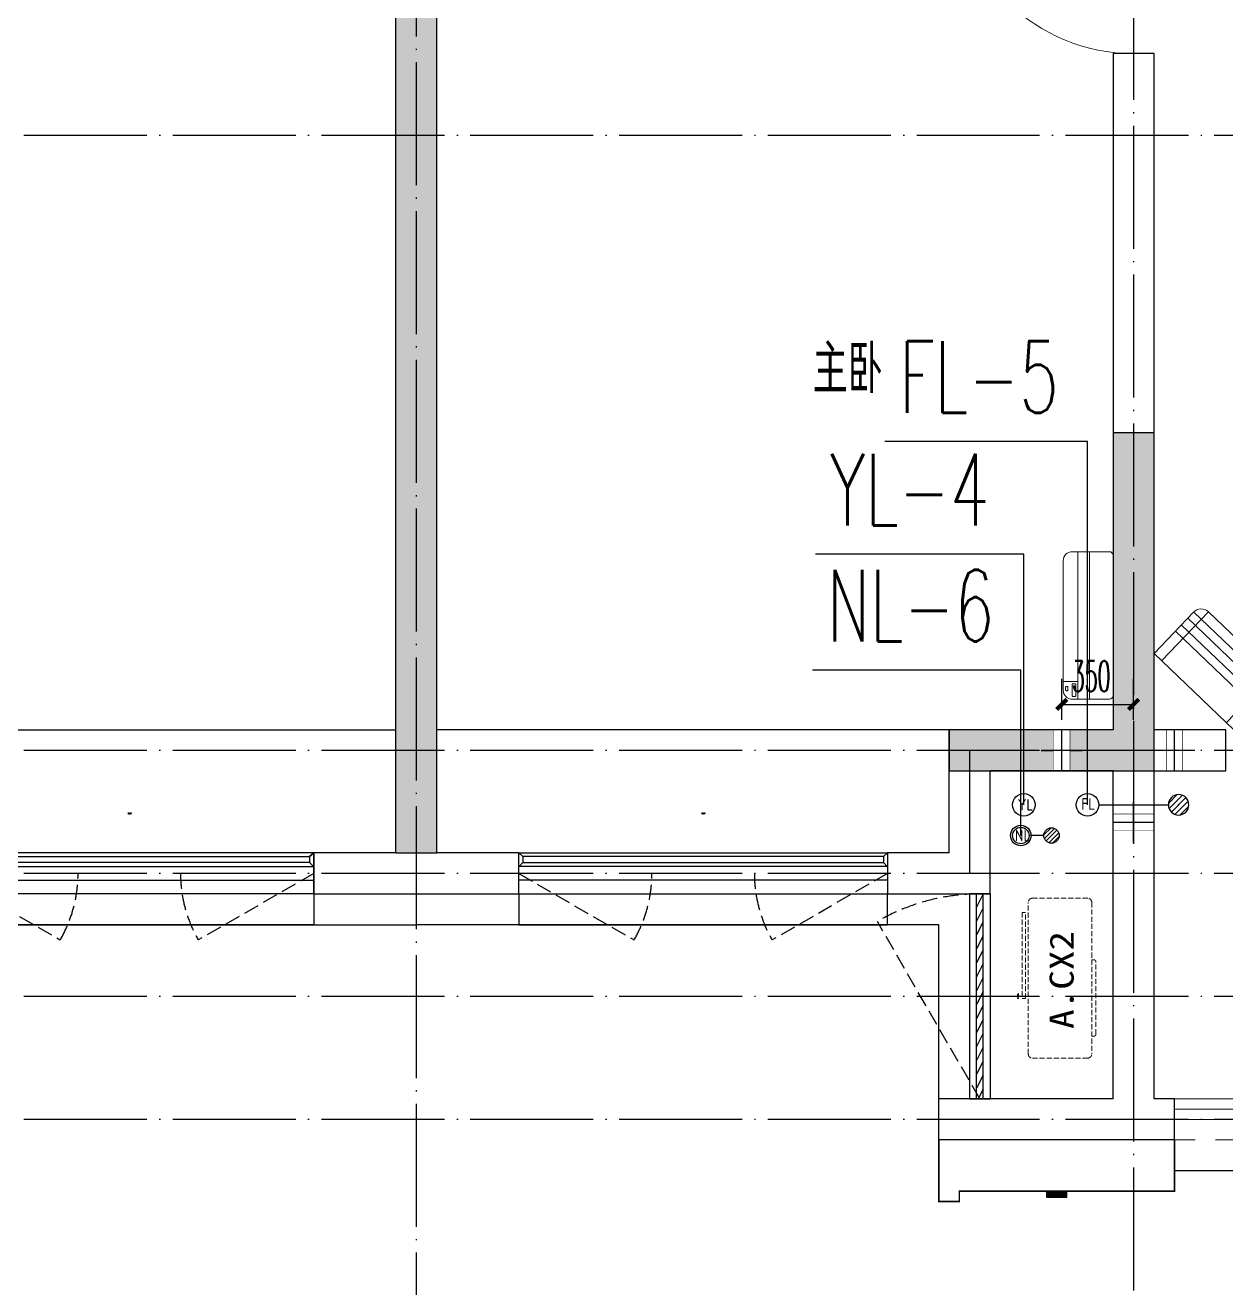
# Model space of a CAD drawing. Extents: x 27938 to 1507990, y 110129 to 923079.
# Drawn here: x 851009 to 856867, y 594627 to 600787 of the extents above; entities that cross this region are included whole.
import ezdxf

# ---------------------------------------------------------------- set-up
doc = ezdxf.new("R2010")
doc.units = 0
doc.header["$LTSCALE"] = 1000
doc.header["$MEASUREMENT"] = 0
doc.linetypes.add('DASH', pattern=[0.35, 0.25, -0.1])
doc.linetypes.add('DOTE', pattern=[2.42, 2, -0.2, 0.02, -0.2])
for name, color, linetype in [('3-栏杆1', 135, 'Continuous'), ('3.5方案汇报，与郭总、侯月琴确定户型_t8$0$2020.03.04 -1安徽标准化洋房户型(UA）_t8_t8$0$看线', 154, 'Continuous'), ('COLUMN', 9, 'Continuous'), ('DIM_凝结', 150, 'Continuous'), ('DIM_废水', 31, 'Continuous'), ('DIM_雨水', 4, 'Continuous'), ('DOTE', 1, 'Continuous'), ('EQUIP_地漏', 7, 'Continuous'), ('LVTRY', 6, 'Continuous'), ('PUB_HATCH', 8, 'Continuous'), ('PUB_TEXT', 4, 'Continuous'), ('VPIPE-凝结', 150, 'N'), ('VPIPE-废水', 31, 'Continuous'), ('VPIPE-雨水', 4, 'Y'), ('WALL', 9, 'Continuous'), ('WINDOW', 4, 'Continuous'), ('WINDOW_TEXT', 7, 'Continuous'), ('保温', 6, 'Continuous'), ('机电标识类', 1, 'Continuous'), ('看线', 251, 'Continuous'), ('立面', 73, 'Continuous'), ('铝合金', 144, 'Continuous')]:
    doc.layers.add(name, color=color, linetype=linetype)
for name, color, linetype, lineweight in [('平面-栏杆', 135, 'Continuous', 15), ('平面-看线', 45, 'Continuous', 15), ('平面-空调室内机', 176, 'Continuous', 9), ('平面-空调预留孔', 173, 'Continuous', 15), ('空调', 76, 'Continuous', 13)]:
    doc.layers.add(name, color=color, linetype=linetype, lineweight=lineweight)
doc.styles.add('_TCH_DIM_T3', font='SIMPLEX.shx', dxfattribs={"width": 0.494118, "bigfont": 'GBCBIG.shx'})
doc.styles.add('_TCH_WINDOW', font='SIMPLEX.shx', dxfattribs={"width": 0.7, "height": 3.5, "bigfont": 'GBCBIG.shx'})
doc.styles.add('_TWT_SERIAL', font='SIMPLEX', dxfattribs={"width": 0.8, "height": 3.5, "bigfont": 'HZTXT'})
doc.styles.get("Standard").update_dxf_attribs({"font": 'gbenor.shx', "bigfont": 'gbcbig.shx'})
doc.styles.add('黑体', font='simhei.ttf')
doc.linetypes.add('N', pattern='A,3,-0.2,["N",Standard,S=0.25,R=0,X=-0.1,Y=-0.115],-0.2', length=3.4)
doc.linetypes.add('Y', pattern='A,3,-0.2,["Y",Standard,S=0.25,R=0,X=-0.1,Y=-0.115],-0.2', length=3.4)
doc.dimstyles.new('_TCH_ARCH&&50', dxfattribs={"dimtxt": 148.75, "dimasz": 50, "dimexe": 125, "dimexo": 150, "dimgap": 63.125, "dimtad": 1, "dimdec": 0, "dimzin": 0, "dimdsep": 46, "dimtxsty": '_TCH_DIM_T3', "dimblk": 'ARCHTICK', "dimcen": 0.09, "dimclrt": 4, "dimazin": 2, "dimtfac": 1, "dimtdec": 0, "dimtix": 1, "dimtmove": 2, "dimatfit": 3, "dimfxl": 100, "dimtolj": 1, "dimtzin": 0, "dimarcsym": 0})

# ---------------------------------------------------------------- blocks, each defined once
blk = doc.blocks.new('GFDGFSDFGD')
at = {"layer": 'PUB_HATCH'}
blk.add_hatch(color=0, dxfattribs=at).paths.add_polyline_path([(448216.6, 365523.7), (449216.6, 365523.7), (449216.6, 367173.7), (449016.6, 367173.7), (449016.6, 365723.7), (448216.6, 365723.7)])
at = {"layer": 'COLUMN', "color": 0}
for p, q in [((449216.6, 367173.7), (449016.6, 367173.7)), ((449016.6, 367173.7), (449016.6, 365723.7)), ((449216.6, 365523.7), (449216.6, 367173.7)), ((449016.6, 365723.7), (448216.6, 365723.7)), ((448216.6, 365723.7), (448216.6, 365523.7)), ((448216.6, 365523.7), (449216.6, 365523.7))]:
    blk.add_line(p, q, dxfattribs=at)
blk = doc.blocks.new('dongkong')
blk.add_wipeout([(-603756, 210771), (-603756, 210570.8), (-603836, 210570.8), (-603836, 210771)])
at = {"layer": '机电标识类', "color": 250, "linetype": 'DASH', "ltscale": 400}
for p, q in [((-603796, 210771), (-603796, 210570.8)), ((-603896, 210670.7), (-603696, 210670.7))]:
    blk.add_line(p, q, dxfattribs=at)
at = {"layer": '空调', "color": 6, "linetype": 'DASH', "const_width": 2}
blk.add_lwpolyline([(-603756, 210771), (-603756, 210570.8), (-603836, 210570.8), (-603836, 210771)], close=True, dxfattribs=at)
blk = doc.blocks.new('A$C001338C2')
for p, q in [((0, 248.6), (0, 22)), ((845, 303.6), (55, 303.6)), ((109.1, 214.8), (109.1, 303.6)), ((900, 22), (900, 248.6)), ((22, 0), (878, 0))]:
    blk.add_line(p, q)
at = {"lineweight": 5}
for p, q in [((900, 214.8), (0, 214.8)), ((900, 143.2), (0, 143.2))]:
    blk.add_line(p, q, dxfattribs=at)
for points in [[(89.2, 226.4), (22.2, 226.4, -0.414214), (16.7, 231.9), (16.7, 243.1, -0.414214), (22.2, 248.6), (89.2, 248.6, -0.414214), (94.7, 243.1), (94.7, 231.9, -0.414214)], [(73.1, 275), (56.8, 275, -0.414214), (51.3, 280.5), (51.3, 283.4, -0.414214), (56.8, 288.9), (73.1, 288.9, -0.414214), (78.6, 283.4), (78.6, 280.5, -0.414214)]]:
    blk.add_lwpolyline(points, format="xyb", close=True)
for centre, radius, start, end in [((55, 248.6), 55, 90, 180), ((845, 248.6), 55, 360, 90), ((22, 22), 22, 180, 270), ((878, 22), 22, 270, 360)]:
    blk.add_arc(centre, radius, start, end)
blk = doc.blocks.new('$lvtry$00000171')
at = {"color": 0}
for p, q in [((-74.2, 10.6), (-10.6, 74.2)), ((-69.8, -27.4), (27.4, 69.8)), ((-53, -53), (53, 53)), ((-27.4, -69.8), (69.8, 27.4)), ((10.6, -74.2), (74.2, -10.6))]:
    blk.add_line(p, q, dxfattribs=at)
blk.add_circle((0, 0), 75, dxfattribs=at)
blk.add_point((0, 0), dxfattribs=at)
blk = doc.blocks.new('$TwtSys$00000141')
at = {"color": 1}
for p, q in [((-47.1, 3.8), (-5, 45.9)), ((-47.1, 3.8), (-5, 45.9)), ((-43.6, -17.5), (17.5, 43.6)), ((-43.6, -17.5), (17.5, 43.6)), ((-33.2, -33.2), (33.2, 33.2)), ((-33.2, -33.2), (33.2, 33.2)), ((-16.2, -43.5), (43.8, 16.4)), ((-16.2, -43.5), (43.8, 16.4)), ((5.7, -46.1), (46.1, -5.7)), ((5.7, -46.1), (46.1, -5.7))]:
    blk.add_line(p, q, dxfattribs=at)
blk.add_circle((0, 0), 47, dxfattribs=at)
blk.add_circle((0, 0), 47, dxfattribs=at)
blk = doc.blocks.new('A$C718F517F')
at = {"layer": '保温', "linetype": 'Continuous', "ltscale": 10}
h = blk.add_hatch(dxfattribs=at)
h.set_pattern_fill('HEX', color=251, scale=10, angle=90, style=0)
h.set_pattern_definition([(90, (-503782.47, -516048.461), (-16.49778, 1e-15), [9.525, -19.05]), (210, (-503782.47, -516048.461), (8.24889, -14.2874966), [9.525, -19.05]), (150, (-503782.47, -516038.936), (-8.24889, -14.2874966), [9.525, -19.05])])
h.paths.add_polyline_path([(0.1, 0), (200.1, 0), (200, 4900), (0, 4900)])
at = {"layer": '保温', "color": 251, "linetype": 'ByBlock', "ltscale": 10}
blk.add_line((0, 0), (200, 0), dxfattribs=at)
blk = doc.blocks.new('dasdasf1sa2f31as32f')
for p, q in [((-116, 585.6), (43.3, 640.5)), ((82.7, 476.6), (43.3, 640.5)), ((-22.8, 585.5), (-116, 585.6)), ((-22.8, 585.5), (-73.4, 493.2)), ((32.4, 555.1), (-18.1, 462.9)), ((82.7, 476.6), (32.4, 555.1)), ((-473.5, 259.7), (-339.5, 504)), ((-269.8, 524.3), (-427.7, 236.5)), ((134.6, 245.5), (-338.8, 505.1)), ((-269.8, 524.3), (113.7, 314)), ((-31.3, 504.4), (-73.4, 493.2)), ((-18.1, 462.9), (-31.3, 504.4)), ((114.7, 208.4), (-359.1, 468.2)), ((72.3, 131.9), (-401.1, 391.6)), ((92.6, 168.8), (-380.9, 428.5)), ((113.7, 314), (-44.2, 26.2)), ((0, 0), (-473.5, 259.7)), ((134, 244.4), (0, 0))]:
    blk.add_line(p, q)
for centre, start, end in [((-294.5, 479.4), 61.25933, 151.25933), ((89, 269), 331.25933, 61.25933)]:
    blk.add_arc(centre, 51.3, start, end)
blk = doc.blocks.new('ferre')
at = {"layer": '平面-空调预留孔', "linetype": 'DASH', "ltscale": 0.1}
for p, q in [((93392.7, 115403.5), (93392.7, 115393.5)), ((93402.7, 115383.5), (93755.6, 115383.5)), ((93765.6, 115393.5), (93765.6, 115403.5))]:
    blk.add_line(p, q, dxfattribs=at)
blk.add_lwpolyline([(94045.9, 115403.5), (93305.9, 115403.5, -0.414214), (93285.9, 115423.5), (93285.9, 115693.5, -0.414214), (93305.9, 115713.5), (94045.9, 115713.5, -0.414214), (94065.9, 115693.5), (94065.9, 115423.5, -0.414214)], format="xyb", close=True, dxfattribs=at)
blk.add_lwpolyline([(93996.7, 115742.6), (93576.8, 115742.6), (93576.8, 115727.5), (93996.7, 115727.5)], close=True, dxfattribs=at)
for centre, start, end in [((93402.7, 115393.5), 180, 270), ((93755.6, 115393.5), 270, 0)]:
    blk.add_arc(centre, 10, start, end, dxfattribs=at)
at = {"layer": '平面-空调预留孔', "color": 251, "linetype": 'DASH', "ltscale": 0.1, "true_color": 0x636466, "style": '黑体', "width": 1.2}
blk.add_text('A.CX2', height=117.05, dxfattribs=at).set_placement((93428.3, 115492.1))
blk = doc.blocks.new('fergve')
at = {"layer": '平面-空调预留孔', "linetype": 'DASH', "ltscale": 0.1}
blk.add_blockref('ferre', (25670, -60415.8), dxfattribs=at)
blk = doc.blocks.new('GDGDRGDGDRGDR')
at = {"layer": '平面-空调室内机', "ltscale": 0.3, "rotation": 90}
blk.add_blockref('dongkong', (659787.3, 1046278.1), dxfattribs=at)
at = {"layer": '平面-空调预留孔'}
for name, p, rotation in [('dasdasf1sa2f31as32f', (449606.8, 442932.1), 344.9999999966897), ('fergve', (503900.7, 322375.3), 90)]:
    blk.add_blockref(name, p, dxfattribs=dict(at, rotation=rotation))
at = {"layer": '平面-空调室内机', "ltscale": 0.3, "rotation": 180}
blk.add_blockref('dongkong', (-154479.5, 653502.9), dxfattribs=at)
blk = doc.blocks.new('_ArchTick')
at = {"color": 0, "linetype": 'ByBlock', "const_width": 0.4}
blk.add_lwpolyline([(-0.5, -0.5), (0.5, 0.5)], dxfattribs=at)
blk = doc.blocks.new('*D857')
at = {"layer": 'Defpoints', "color": 0}
for p in [(856416.6, 597473.7), (856066.4, 597248.9), (856416.6, 597248.9)]:
    blk.add_point(p, dxfattribs=at)
at = {"layer": '平面-空调预留孔', "color": 0, "lineweight": -2}
for p, q in [((856066.4, 597398.9), (856066.4, 597598.7)), ((856416.6, 597398.9), (856416.6, 597598.7)), ((856066.4, 597473.7), (856416.6, 597473.7))]:
    blk.add_line(p, q, dxfattribs=at)
at = {"layer": '平面-空调预留孔', "color": 0, "lineweight": -2, "xscale": 50, "yscale": 50, "zscale": 50, "rotation": 180}
blk.add_blockref('_ArchTick', (856066.4, 597473.7), dxfattribs=at)
at = {"layer": '平面-空调预留孔', "color": 0, "lineweight": -2, "xscale": 50, "yscale": 50, "zscale": 50}
blk.add_blockref('_ArchTick', (856416.6, 597473.7), dxfattribs=at)
at = {"layer": '平面-空调预留孔', "color": 4, "insert": (856210, 597611.2), "char_height": 148.75, "attachment_point": 5, "style": '_TCH_DIM_T3'}
blk.add_mtext('\\A1;350', dxfattribs=at)
blk = doc.blocks.new('$WINLIB2D$00000001')
at = {"color": 0}
for points in [[(-0.5, 0.5), (-0.5, -0.5)], [(-0.5, 0.5), (0.5, 0.5)], [(0.5, -0.5), (0.5, 0.5)], [(0.5, 0.1667), (-0.5, 0.1667)], [(0.5, -0.1667), (-0.5, -0.1667)], [(-0.5, -0.5), (0.5, -0.5)]]:
    blk.add_lwpolyline(points, dxfattribs=at)
blk = doc.blocks.new('$DorLib2D$00000001')
at = {"color": 0}
for p, q in [((0.45, 0.975), (0.5, 0.975)), ((0.45, 0), (0.45, 0.975)), ((0.5, 0), (0.5, 0.975)), ((0.5, 0), (0.45, 0))]:
    blk.add_line(p, q, dxfattribs=at)
at = {"color": 0, "lineweight": 13}
blk.add_arc((0.475, 0), 0.975, 91.46928, 180, dxfattribs=at)
blk = doc.blocks.new('$WINLIB2D$00000039')
at = {"color": 0}
for points in [[(-0.5, 0.5), (-0.5, -0.5)], [(0.5, 0.5), (-0.5, 0.5)], [(0.5, -0.5), (0.5, 0.5)], [(-0.5, 0.1667), (0.5, 0.1667)], [(-0.3839, -0.1667), (-0.448, 0.1667)], [(-0.3159, -0.1667), (-0.38, 0.1667)], [(-0.2479, -0.1667), (-0.312, 0.1667)], [(-0.1799, -0.1667), (-0.244, 0.1667)], [(-0.1119, -0.1667), (-0.176, 0.1667)], [(-0.0439, -0.1667), (-0.108, 0.1667)], [(0.0241, -0.1667), (-0.04, 0.1667)], [(0.0921, -0.1667), (0.028, 0.1667)], [(0.16, -0.1667), (0.0959, 0.1667)], [(0.228, -0.1667), (0.1639, 0.1667)], [(0.296, -0.1667), (0.2319, 0.1667)], [(0.364, -0.1667), (0.2999, 0.1667)], [(0.432, -0.1667), (0.3679, 0.1667)], [(0.5, -0.1667), (0.4359, 0.1667)], [(-0.4519, -0.1667), (-0.5, 0.0836)], [(-0.5, -0.1667), (0.5, -0.1667)], [(0.5, -0.5), (-0.5, -0.5)]]:
    blk.add_lwpolyline(points, dxfattribs=at)

msp = doc.modelspace()

# ---------------------------------------------------------------- hatches: boundary and pattern name
at = {"layer": '立面'}
h = msp.add_hatch(dxfattribs=at)
h.set_pattern_fill('ANSI31', color=8, scale=2)
h.set_pattern_definition([(45, (-32233.731, -200496.6543), (-2.24506403, 2.24506403), [])])
h.paths.add_polyline_path([(855991.6, 595068.8), (856091.6, 595068.8), (856091.6, 595098.8), (855991.6, 595098.8)])

# ---------------------------------------------------------------- linework, layer by layer
at = {"color": 8, "const_width": 8}
msp.add_lwpolyline([(855466.6, 595348.8), (855466.6, 595048.8), (855566.6, 595048.8), (855566.6, 595098.8), (856616.6, 595098.8), (856616.6, 595348.8)], dxfattribs=at)
at = {"layer": '3-栏杆1', "color": 8}
for p, q in [((850636.8, 596731), (852396.3, 596731)), ((852396.3, 596731), (852416.6, 596748.8)), ((852416.6, 596748.8), (852396.3, 596731)), ((852396.3, 596731), (852396.3, 596701.7)), ((853436.8, 596731), (853416.6, 596748.8)), ((853416.6, 596748.8), (853436.8, 596731)), ((855196.3, 596731), (853436.8, 596731)), ((853436.8, 596731), (853436.8, 596701.7)), ((855196.3, 596731), (855216.6, 596748.8)), ((855216.6, 596748.8), (855196.3, 596731)), ((855196.3, 596731), (855196.3, 596701.7)), ((852396.3, 596701.7), (850636.8, 596701.7)), ((852416.6, 596681.9), (852396.3, 596701.7)), ((853416.6, 596681.9), (853436.8, 596701.7)), ((853436.8, 596701.7), (855196.3, 596701.7)), ((855196.3, 596701.7), (855216.6, 596681.9)), ((855216.6, 596681.9), (855196.3, 596701.7))]:
    msp.add_line(p, q, dxfattribs=at)
at = {"layer": '3.5方案汇报，与郭总、侯月琴确定户型_t8$0$2020.03.04 -1安徽标准化洋房户型(UA）_t8_t8$0$看线', "color": 8, "ltscale": 10}
for p, q in [((850316.6, 597348.8), (852816.6, 597348.8)), ((855516.6, 597348.8), (853016.6, 597348.8))]:
    msp.add_line(p, q, dxfattribs=at)
at = {"layer": 'DIM_废水'}
msp.add_line((856191.6, 598756.4), (855203.8, 598756.4), dxfattribs=at)
at = {"layer": 'DIM_雨水'}
msp.add_line((855881.6, 598206.4), (854865.1, 598206.4), dxfattribs=at)
at = {"layer": 'DOTE', "color": 169, "linetype": 'DOTE', "ltscale": 0.3}
for p, q in [((879916.6, 600248.8), (825916.6, 600248.8)), ((879916.6, 595448.8), (825916.6, 595448.8))]:
    msp.add_line(p, q, dxfattribs=at)
at = {"layer": 'VPIPE-凝结', "color": 8, "ltscale": 0.1}
msp.add_line((856246.6, 596983.8), (856586.6, 596983.8), dxfattribs=at)
msp.add_lwpolyline([(855979, 596833.8), (855906.6, 596833.8)], dxfattribs=at)
at = {"layer": 'VPIPE-凝结', "color": 8}
msp.add_circle((855866.6, 596833.8), 40, dxfattribs=at)
at = {"layer": 'VPIPE-废水', "color": 8}
msp.add_circle((856191.6, 596983.8), 55, dxfattribs=at)
at = {"layer": 'VPIPE-雨水', "color": 8}
msp.add_circle((855881.6, 596983.8), 55, dxfattribs=at)
at = {"layer": 'WALL', "color": 8}
for p, q in [((856516.6, 600648.8), (856316.6, 600648.8)), ((856416.6, 595348.8), (855466.6, 595348.8)), ((856616.6, 595348.8), (856416.6, 595348.8))]:
    msp.add_line(p, q, dxfattribs=at)
at = {"layer": 'WINDOW', "color": 8, "linetype": 'DASH', "ltscale": 0.3}
for points in [[(850616.6, 596648.8), (851179.7, 596324.2, 0.131485), (851266.6, 596648.8)], [(852416.6, 596648.8), (851853.4, 596324.2, -0.131485), (851766.6, 596648.8)], [(853416.6, 596648.8), (853979.7, 596324.2, 0.131485), (854066.6, 596648.8)], [(855216.6, 596648.8), (854653.4, 596324.2, -0.131485), (854566.6, 596648.8)], [(855666.6, 595548.8), (855166.6, 596414.8, -0.131652), (855666.6, 596548.8)]]:
    msp.add_lwpolyline(points, format="xyb", dxfattribs=at)
at = {"layer": '平面-栏杆', "color": 8}
for points in [[(861266.6, 595498.8), (856616.6, 595498.8)], [(861266.6, 595448.8), (856616.6, 595448.8)]]:
    msp.add_lwpolyline(points, dxfattribs=at)
at = {"layer": '平面-看线', "color": 8}
msp.add_lwpolyline([(861266.6, 595548.8), (856616.6, 595548.8)], dxfattribs=at)
at = {"layer": '平面-看线', "color": 8, "linetype": 'DASH'}
msp.add_lwpolyline([(861266.6, 595348.8), (856616.6, 595348.8)], dxfattribs=at)
at = {"layer": '看线', "color": 8, "ltscale": 0.5}
for points in [[(852416.6, 596548.8), (852416.6, 596398.8), (850616.6, 596398.8), (850616.6, 596548.8)], [(853416.6, 596548.8), (853416.6, 596398.8), (855216.6, 596398.8), (855216.6, 596548.8)], [(850366.6, 595548.8), (850366.6, 596398.8), (852916.6, 596398.8)], [(855466.6, 595548.8), (855466.6, 596398.8), (852916.6, 596398.8)], [(856616.6, 595198.8), (861266.6, 595198.8)]]:
    msp.add_lwpolyline(points, dxfattribs=at)
at = {"layer": '立面', "color": 8}
msp.add_lwpolyline([(855991.6, 595068.8), (856091.6, 595068.8), (856091.6, 595098.8), (855991.6, 595098.8)], close=True, dxfattribs=at)
at = {"layer": '铝合金', "color": 8}
msp.add_lwpolyline([(855991.6, 595068.8), (856091.6, 595068.8), (856091.6, 595098.8), (855991.6, 595098.8)], close=True, dxfattribs=at)

# ---------------------------------------------------------------- block references
at = {"color": 8}
for name, p in [('GFDGFSDFGD', (407300, 231625.1)), ('A$C718F517F', (852816.6, 596748.8))]:
    msp.add_blockref(name, p, dxfattribs=at)
at = {"layer": 'EQUIP_地漏', "color": 8, "xscale": -0.8, "yscale": -0.8, "zscale": 0.8, "rotation": 180}
msp.add_blockref('$TwtSys$00000141', (856016.6, 596833.8), dxfattribs=at)
at = {"layer": 'LVTRY', "color": 8, "xscale": -0.6666666667107825, "yscale": 0.6666666667107825, "rotation": 90.00000000602213}
msp.add_blockref('$lvtry$00000171', (856636.6, 596983.8), dxfattribs=at)
at = {"layer": 'WINDOW', "color": 8}
ref = msp.add_blockref('$DorLib2D$00000001', (856416.6, 601098.8), dxfattribs=dict(at, xscale=900, yscale=900, zscale=900, rotation=90.00000000129845))
ref.add_attrib('A', 'M0922', (856211.6, 601092), dxfattribs={"layer": 'WINDOW_TEXT', "color": 8, "ltscale": 0.5, "height": 5.95, "rotation": 90, "style": '_TCH_WINDOW', "width": 0.494118})
at = {"layer": '平面-空调预留孔', "color": 8, "xscale": 0.800000000046565, "yscale": 0.800000000046565, "zscale": 0.800000000046565, "rotation": 90.00000023343017}
msp.add_blockref('A$C001338C2', (856316.5, 597498.8), dxfattribs=at)

# ---------------------------------------------------------------- texts
at = {"layer": 'DIM_废水', "color": 7, "style": '_TWT_SERIAL', "width": 0.64}
msp.add_text('FL-5', height=350, dxfattribs=at).set_placement((855273.8, 598896.4))
at = {"layer": 'DIM_雨水', "color": 7, "style": '_TWT_SERIAL', "width": 0.64}
msp.add_text('YL-4', height=350, dxfattribs=at).set_placement((854935.1, 598346.4))
at = {"layer": 'PUB_TEXT', "color": 8}
msp.add_text('主卧', height=236.31, dxfattribs=at).set_placement((854851.8, 598991.3))

# ---------------------------------------------------------------- next in the draw order: block references
at = {"layer": '平面-空调室内机', "color": 8, "ltscale": 0.3, "xscale": -1, "rotation": 180}
msp.add_blockref('dongkong', (1459862.5, 807919.6), dxfattribs=at)

# ---------------------------------------------------------------- next in the draw order: block references
at = {"layer": '平面-空调室内机', "color": 8, "ltscale": 0.3, "rotation": 180}
msp.add_blockref('dongkong', (252270.4, 807919.6), dxfattribs=at)

# ---------------------------------------------------------------- next in the draw order: block references
at = {"color": 8}
msp.add_blockref('GDGDRGDGDRGDR', (407300, 154416.7), dxfattribs=at)

# ---------------------------------------------------------------- next in the draw order: linework, layer by layer
at = {"layer": 'DIM_凝结'}
for p, q in [((855866.6, 597640.3), (854850.1, 597640.3)), ((855866.6, 596833.8), (855866.6, 597640.3))]:
    msp.add_line(p, q, dxfattribs=at)
at = {"layer": 'DIM_废水'}
msp.add_line((856191.6, 596983.8), (856191.6, 598756.4), dxfattribs=at)
at = {"layer": 'DIM_雨水'}
msp.add_line((855881.6, 596983.8), (855881.6, 598206.4), dxfattribs=at)
at = {"layer": 'DOTE', "color": 169, "linetype": 'DOTE', "ltscale": 0.3}
for p, q in [((852916.6, 612948.8), (852916.6, 593448.8)), ((856416.6, 601748.8), (856416.6, 593448.8)), ((879916.6, 597248.8), (825916.6, 597248.8)), ((855616.6, 597248.8), (855616.6, 596648.8)), ((879916.6, 596648.8), (825916.6, 596648.8)), ((879916.6, 596048.8), (825916.6, 596048.8))]:
    msp.add_line(p, q, dxfattribs=at)
at = {"layer": 'VPIPE-凝结'}
msp.add_circle((855866.6, 596833.8), 50, dxfattribs=at)
at = {"layer": 'VPIPE-废水'}
msp.add_circle((856191.6, 596983.8), 55, dxfattribs=at)
at = {"layer": 'VPIPE-雨水'}
msp.add_circle((855881.6, 596983.8), 55, dxfattribs=at)
at = {"layer": 'WALL', "color": 8}
for p, q in [((852816.6, 596748.8), (852816.6, 601648.8)), ((853016.6, 596748.8), (853016.6, 601648.8)), ((856316.6, 600648.8), (856316.6, 597348.8)), ((856516.6, 597348.8), (856516.6, 600648.8)), ((856316.6, 597348.8), (855516.6, 597348.8)), ((855516.6, 596748.8), (855516.6, 597348.8)), ((856866.6, 597348.8), (856516.6, 597348.8)), ((856866.6, 597148.8), (856866.6, 597348.8)), ((856316.6, 597148.8), (855716.6, 597148.8)), ((855716.6, 596548.8), (855716.6, 597148.8)), ((856316.6, 595548.8), (856316.6, 597148.8)), ((856516.6, 597148.8), (856866.6, 597148.8)), ((856516.6, 595548.8), (856516.6, 597148.8)), ((852816.6, 596748.8), (852416.6, 596748.8)), ((852416.6, 596748.8), (852416.6, 596548.8)), ((853416.6, 596748.8), (853016.6, 596748.8)), ((853416.6, 596548.8), (853416.6, 596748.8)), ((855516.6, 596748.8), (855216.6, 596748.8)), ((855216.6, 596748.8), (855216.6, 596548.8)), ((852416.6, 596548.8), (852916.6, 596548.8)), ((852916.6, 596548.8), (853416.6, 596548.8)), ((855216.6, 596548.8), (855716.6, 596548.8)), ((856316.6, 595548.8), (855466.6, 595548.8)), ((855466.6, 595348.8), (855466.6, 595548.8)), ((856616.6, 595548.8), (856516.6, 595548.8)), ((856616.6, 595348.8), (856616.6, 595548.8))]:
    msp.add_line(p, q, dxfattribs=at)

# ---------------------------------------------------------------- next in the draw order: block references
at = {"layer": 'WINDOW', "color": 8}
ref = msp.add_blockref('$WINLIB2D$00000001', (851516.6, 596648.8), dxfattribs=dict(at, xscale=1800, yscale=200, zscale=1800, rotation=179.9999999950641))
ref.add_attrib('A', 'TC1817', (851509.2, 596938.3), dxfattribs={"layer": 'WINDOW_TEXT', "color": 8, "ltscale": 0.5, "height": 5.95, "rotation": 360, "style": '_TCH_WINDOW', "width": 0.494118})
ref = msp.add_blockref('$WINLIB2D$00000001', (854316.6, 596648.8), dxfattribs=dict(at, xscale=1800, yscale=-200, zscale=1800, rotation=4.935878894074151e-09))
ref.add_attrib('A', 'TC1817', (854309.2, 596938.3), dxfattribs={"layer": 'WINDOW_TEXT', "color": 8, "ltscale": 0.5, "height": 5.95, "rotation": 0, "style": '_TCH_WINDOW', "width": 0.494118})
ref = msp.add_blockref('$WINLIB2D$00000039', (855666.6, 596048.8), dxfattribs=dict(at, xscale=-1000, yscale=-100, zscale=-1000, rotation=270))
ref.add_attrib('A', 'BYC1020b', (855856.1, 596038.3), dxfattribs={"layer": 'WINDOW_TEXT', "color": 8, "ltscale": 0.5, "height": 5.95, "rotation": 90, "style": '_TCH_WINDOW', "width": 0.494118})

# ---------------------------------------------------------------- next in the draw order: texts
at = {"layer": 'DIM_凝结', "color": 7, "style": '_TWT_SERIAL', "width": 0.64}
msp.add_text('NL-6', height=350, dxfattribs=at).set_placement((854920.1, 597780.3))
at = {"layer": 'PUB_TEXT', "color": 8}
for s, p in [('YL', (855851.2, 596955.8)), ('FL', (856161.5, 596960)), ('NL', (855838.6, 596805.8))]:
    msp.add_text(s, height=56, dxfattribs=at).set_placement(p)

# ---------------------------------------------------------------- next in the draw order: dimensions: what is measured, and where the dimension line sits
at = {"layer": '平面-空调预留孔', "color": 8}
dim = msp.add_linear_dim(base=(856416.6, 597473.7), p1=(856066.4, 597248.9), p2=(856416.6, 597248.9), angle=360, dimstyle='_TCH_ARCH&&50', dxfattribs=at)
dim.commit()
dim.dimension.update_dxf_attribs({"geometry": '*D857', "text_midpoint": (856210, 597611.2), "dimtype": 129})

doc.saveas('drawing.dxf')
